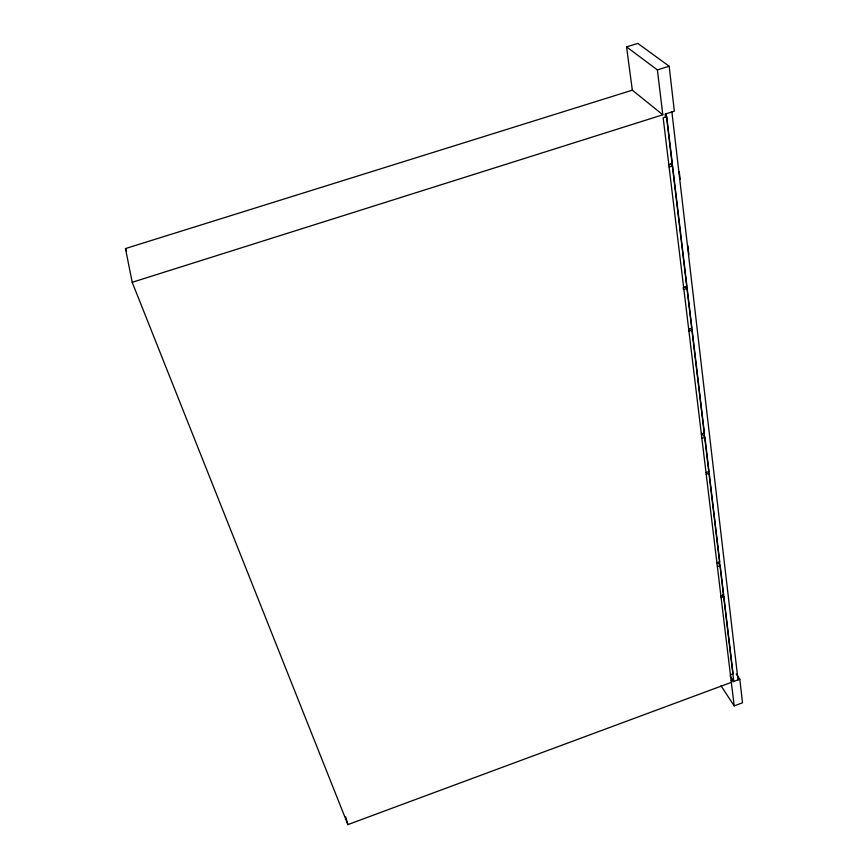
<?xml version="1.0" encoding="UTF-8"?>
<svg xmlns="http://www.w3.org/2000/svg" width="868" height="868" viewBox="0 0 868 868"><rect width="100%" height="100%" fill="white"/><g stroke="black" fill="none" stroke-linecap="round" stroke-linejoin="round"><path stroke-width="1.3" d="M721.069 685.872L734.187 705.89L742.509 702.787L739.786 679.221L736.227 673.969M730.433 674.783L733.069 673.807L723.89 596.663L722.577 594.83M731.149 680.74L732.755 680.154L732.939 681.76L739.786 679.221M132.196 282.295L662.805 114.793L632.327 90.174L125.491 248.563L132.196 282.295L347.894 824.6L731.344 682.356M720.939 596.229L723.717 595.22L720.19 565.643L717.836 562.431M721.113 597.672L723.89 596.663M716.914 562.855L719.746 561.846L709.189 473.212L706.216 474.254M717.369 566.663L720.19 565.643M706.01 472.593L708.993 471.552L704.925 437.396L701.886 438.459M701.355 434.054L704.404 433.002L692.154 330.111L690.7 328.527M688.704 329.254L691.926 328.169L687.174 288.295L685.351 286.418M688.932 331.196L692.154 330.111M687.174 288.295L683.463 289.532L683.235 287.666L686.957 286.429L672.613 165.929L670.313 163.922M668.837 164.768L672.342 163.651L666.743 116.659L663.163 117.788L683.659 287.525M669.12 167.047L672.613 165.929M669.163 66.239L637.817 43.4L626.555 46.872L657.38 69.907L669.163 66.239L674.338 111.18L665.148 114.088L665.506 117.05M701.615 433.392L704.1 436.398M730.086 675.933L733.775 681.456L666.125 113.741M125.491 248.563L126.489 251.08M345.681 816.864L347.894 824.6M626.555 46.872L632.327 90.174M657.38 69.907L662.805 114.793M683.886 289.391L734.187 705.89M679.243 171.658L680.121 179.285M687.836 245.633L688.877 254.617M671.897 111.918L738.006 679.894"/></g></svg>
